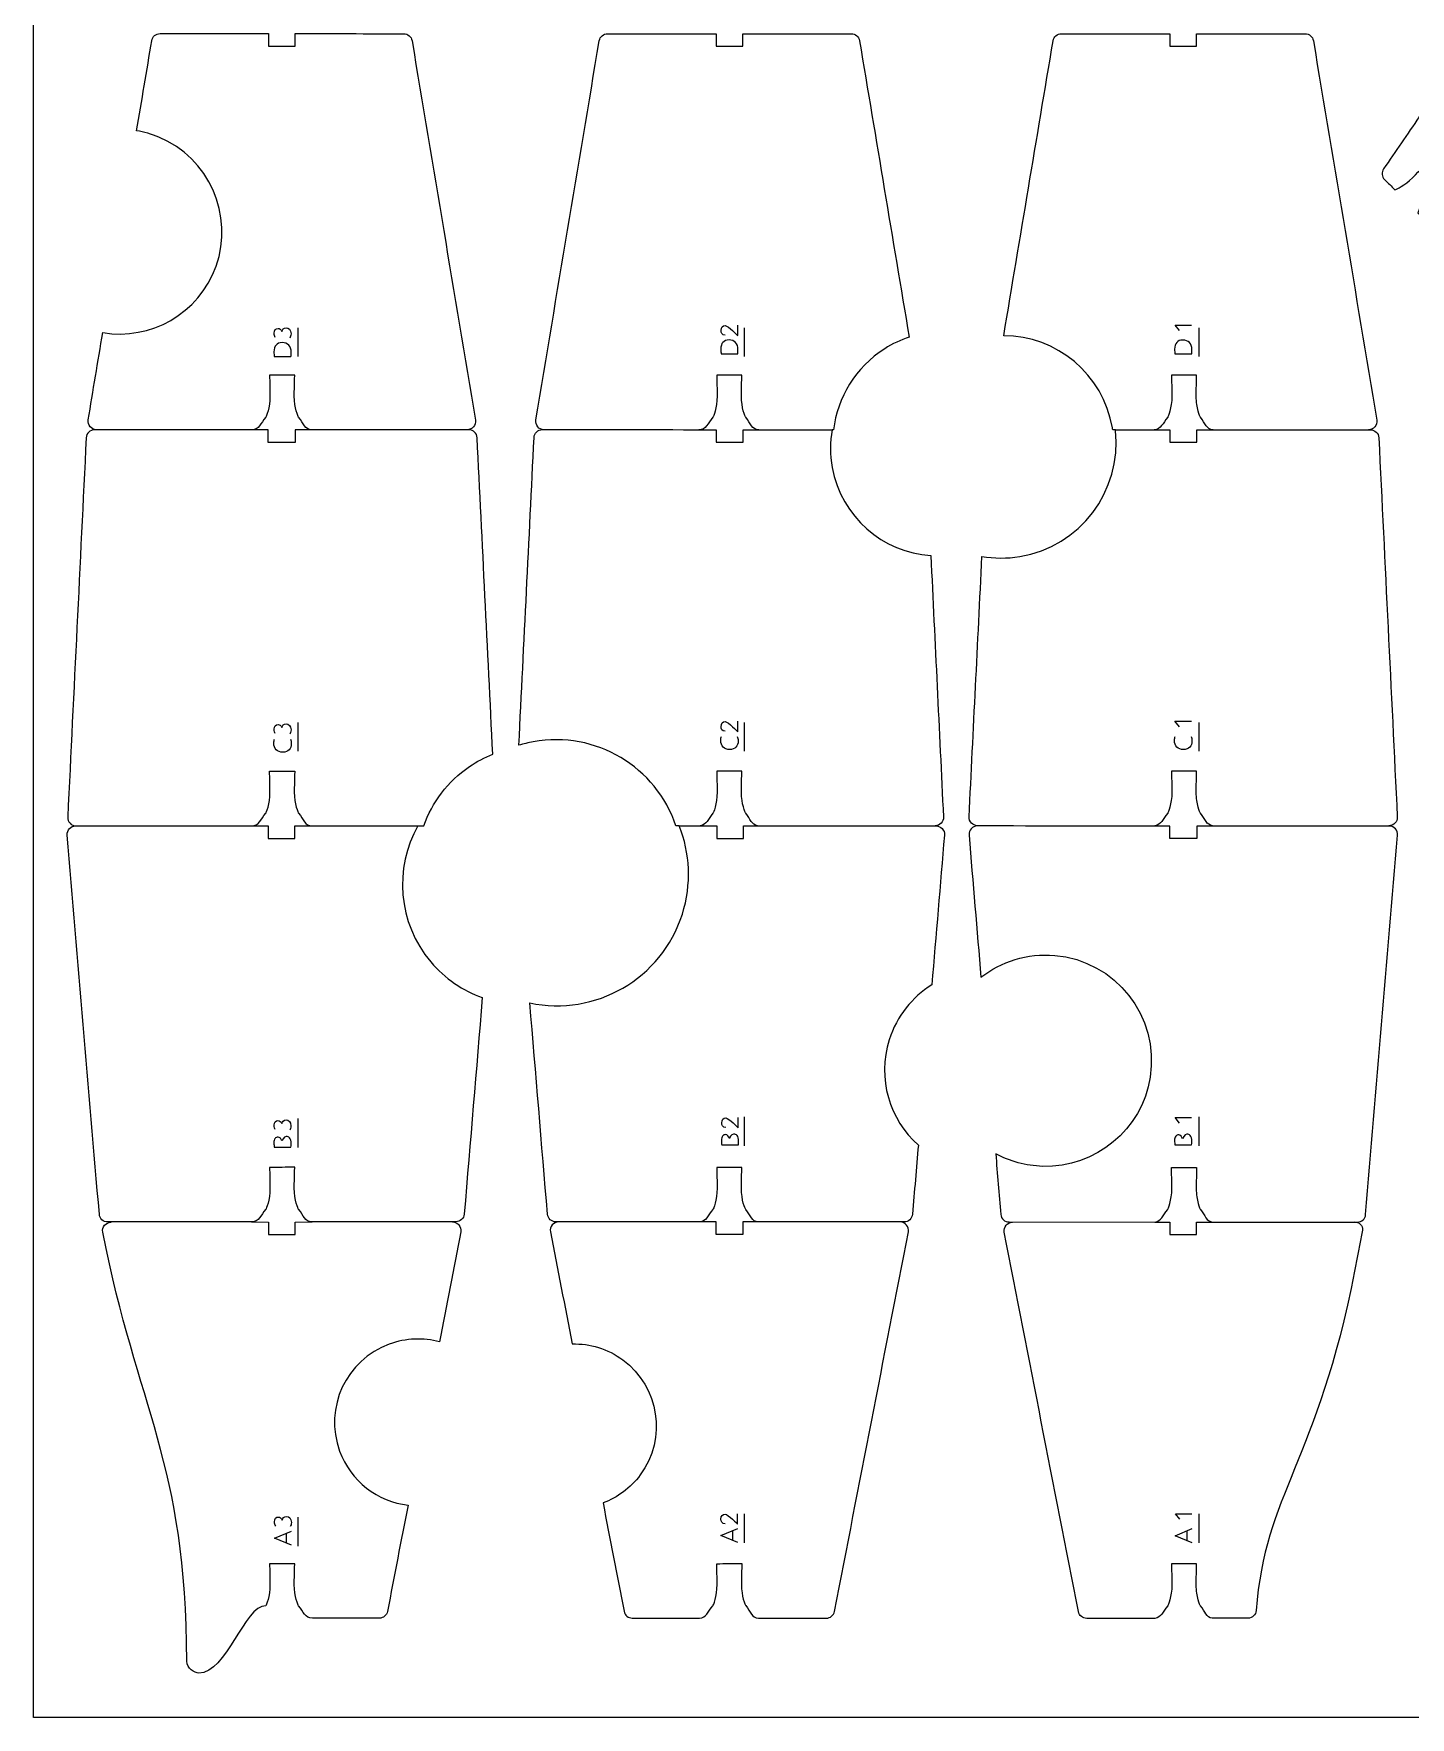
# Model space of a CAD drawing. Extents: x 0 to 450, y 0 to 400.
# Drawn here: x 0.1 to 164.2, y 0.1 to 200.7 of the extents above; entities that cross this region are included whole.
import ezdxf

# ---------------------------------------------------------------- set-up
doc = ezdxf.new("R2010")
doc.units = 0
doc.header["$MEASUREMENT"] = 0
doc.layers.add('DEFAULT', color=18, linetype='CONTINUOUS')

msp = doc.modelspace()

# ---------------------------------------------------------------- linework, layer by layer
at = {"layer": 'DEFAULT', "color": 18}
msp.add_lwpolyline([(450.13, 0.12), (0.12, 0.12), (0.12, 400.12), (450.13, 400.12)], close=True, dxfattribs=at)
for points in [[(31.61, 165.7), (31.61, 162.27)], [(84.79, 165.7), (84.79, 162.27)], [(136.66, 165.36), (136.13, 166.01), (138.08, 166.01)], [(138.97, 165.7), (138.97, 162.27)], [(31.61, 118.68), (31.61, 115.26)], [(84.79, 118.68), (84.79, 115.26)], [(136.65, 118.17), (136.12, 118.82), (138.07, 118.82)], [(138.97, 118.68), (138.97, 115.26)], [(31.61, 71.47), (31.61, 68.04)], [(84.79, 71.67), (84.79, 68.24)], [(136.66, 70.92), (136.13, 71.58), (138.08, 71.58)], [(138.97, 71.67), (138.97, 68.24)], [(84.79, 24.36), (84.79, 20.93)], [(136.7, 23.72), (136.17, 24.36), (138.12, 24.37)], [(138.97, 24.36), (138.97, 20.93)], [(30.84, 20.62), (28.82, 21.46), (30.84, 22.31)], [(31.61, 23.96), (31.61, 20.53)], [(84.02, 20.94), (82, 21.78), (84.02, 22.63)], [(83.39, 22.36), (83.39, 21.2)], [(138.16, 20.92), (136.14, 21.76), (138.16, 22.61)], [(137.52, 22.35), (137.53, 21.19)], [(30.2, 22.05), (30.2, 20.89)]]:
    msp.add_lwpolyline(points, dxfattribs=at)
at = {"layer": 'DEFAULT', "color": 1}
for points in [[(26.09, 106.35), (28.07, 106.36), (28.07, 104.86), (31.26, 104.86), (31.26, 106.36), (33.29, 106.36)], [(26.09, 59.16), (28.09, 59.14), (28.09, 57.64), (31.29, 57.64), (31.29, 59.14), (33.29, 59.16)], [(133.72, 59.14), (135.51, 59.14), (135.51, 57.64), (138.7, 57.65), (138.7, 59.14), (140.59, 59.14)]]:
    msp.add_lwpolyline(points, dxfattribs=at)
for points, knots in [([(7.61, 153.56), (6.99, 153.56), (6.52, 154.11), (6.62, 154.72), (7.2, 158.19), (7.78, 161.66), (8.36, 165.13), (14.02, 164.17), (19.81, 167.34), (21.86, 173.05), (24.04, 179.12), (21, 185.96), (15.04, 188.42), (14.17, 188.78), (13.28, 189.03), (12.39, 189.18), (13, 192.76), (13.6, 196.34), (14.2, 199.91), (14.27, 200.4), (14.69, 200.75), (15.18, 200.75), (19.49, 200.75), (23.8, 200.75), (28.1, 200.75), (28.1, 200.25), (28.1, 199.75), (28.1, 199.25), (29.17, 199.25), (30.23, 199.25), (31.3, 199.25), (31.3, 199.75), (31.3, 200.25), (31.3, 200.75), (35.61, 200.75), (39.91, 200.75), (44.22, 200.74), (44.71, 200.74), (45.13, 200.39), (45.21, 199.91), (47.72, 184.84), (50.24, 169.78), (52.76, 154.71), (52.86, 154.1), (52.39, 153.55), (51.77, 153.55)], [0, 0, 0, 0, 1, 1, 1, 2, 2, 2, 3, 3, 3, 4, 4, 4, 5, 5, 5, 6, 6, 6, 7, 7, 7, 43.63, 43.63, 43.63, 44.63, 44.63, 44.63, 53.7, 53.7, 53.7, 57.95, 57.95, 57.95, 58.95, 58.95, 58.95, 59.95, 59.95, 59.95, 60.95, 60.95, 60.95, 61.95, 61.95, 61.95, 61.95]), ([(60.94, 153.55), (60.33, 153.55), (59.85, 154.11), (59.96, 154.72), (62.48, 169.78), (65, 184.85), (67.52, 199.91), (67.61, 200.39), (68.02, 200.74), (68.51, 200.74), (72.82, 200.74), (77.12, 200.74), (81.43, 200.74), (81.43, 200.24), (81.43, 199.74), (81.43, 199.24), (82.5, 199.24), (83.56, 199.24), (84.63, 199.24), (84.63, 199.74), (84.63, 200.24), (84.63, 200.74), (88.93, 200.74), (93.24, 200.74), (97.55, 200.74), (98.04, 200.74), (98.45, 200.39), (98.53, 199.91), (100.5, 188.14), (102.47, 176.36), (104.45, 164.59), (103.44, 164.25), (102.46, 163.79), (101.53, 163.2), (98.02, 160.97), (95.91, 157.38), (95.42, 153.55), (95.37, 153.55), (95.31, 153.55), (95.26, 153.55)], [0, 0, 0, 0, 1, 1, 1, 2, 2, 2, 3, 3, 3, 39.63, 39.63, 39.63, 43.88, 43.88, 43.88, 52.941, 52.941, 52.941, 57.191, 57.191, 57.191, 58.191, 58.191, 58.191, 59.191, 59.191, 59.191, 60.191, 60.191, 60.191, 61.191, 61.191, 61.191, 62.191, 62.191, 62.191, 63.191, 63.191, 63.191, 63.191]), ([(129.02, 153.56), (128.92, 153.56), (128.81, 153.55), (128.7, 153.55), (128.7, 153.62), (128.68, 153.69), (128.67, 153.77), (127.58, 160.19), (122.02, 164.74), (115.71, 164.76), (117.68, 176.48), (119.64, 188.19), (121.6, 199.91), (121.68, 200.39), (122.1, 200.74), (122.59, 200.74), (126.9, 200.74), (131.2, 200.74), (135.51, 200.74), (135.51, 200.24), (135.51, 199.74), (135.51, 199.24), (136.57, 199.24), (137.64, 199.24), (138.7, 199.24), (138.7, 199.74), (138.7, 200.24), (138.7, 200.74), (143.01, 200.74), (147.32, 200.74), (151.63, 200.74), (152.11, 200.74), (152.53, 200.38), (152.61, 199.9), (155.13, 184.84), (157.65, 169.77), (160.17, 154.71), (160.27, 154.1), (159.8, 153.55), (159.18, 153.55)], [0, 0, 0, 0, 1, 1, 1, 2, 2, 2, 3, 3, 3, 4, 4, 4, 5, 5, 5, 41.62, 41.62, 41.62, 45.859, 45.859, 45.859, 54.908, 54.908, 54.908, 55.908, 55.908, 55.908, 56.908, 56.908, 56.908, 57.908, 57.908, 57.908, 58.908, 58.908, 58.908, 59.908, 59.908, 59.908, 59.908]), ([(221.01, 142.4), (219.78, 141.17), (218.55, 139.94), (217.32, 138.71), (215.26, 137.3), (213.2, 135.9), (211.14, 134.49), (210.74, 134.22), (210.21, 134.27), (209.86, 134.61), (209.46, 135.01), (209.05, 135.42), (208.65, 135.82), (208.67, 135.97), (209.14, 137.01), (210.06, 137.93), (211.04, 138.91), (211.62, 139.43), (211.86, 139.67), (212.33, 140.14), (212.8, 140.61), (213.27, 141.08), (212.57, 141.79), (211.86, 142.5), (211.15, 143.2), (210.68, 142.73), (210.21, 142.26), (209.74, 141.78), (209.5, 141.55), (208.99, 140.96), (208.01, 139.98), (207.1, 139.07), (206.06, 138.59), (205.91, 138.57), (205.3, 139.17), (204.7, 139.77), (204.09, 140.38), (204.09, 140.38), (202.87, 149.36), (203.97, 152.06), (205.16, 154.98), (207.8, 157.07), (208.62, 160.12), (209.44, 163.17), (209.44, 166.37), (208.62, 169.42), (207.8, 172.47), (206.2, 175.24), (203.97, 177.47), (201.74, 179.7), (198.96, 181.31), (195.91, 182.13), (192.87, 182.94), (189.66, 182.94), (186.61, 182.13), (183.56, 181.31), (181.47, 178.67), (178.55, 177.47), (175.85, 176.37), (166.87, 177.61), (166.87, 177.61), (166.27, 178.21), (165.67, 178.81), (165.07, 179.41), (165.08, 179.56), (165.55, 180.59), (166.48, 181.52), (167.46, 182.5), (168.04, 183.01), (168.28, 183.25), (168.75, 183.72), (169.22, 184.2), (169.69, 184.67), (168.98, 185.37), (168.28, 186.08), (167.57, 186.79), (167.1, 186.31), (166.63, 185.84), (166.16, 185.37), (165.91, 185.13), (165.4, 184.54), (164.42, 183.57), (163.51, 182.65), (162.48, 182.18), (162.32, 182.15), (161.92, 182.56), (161.51, 182.96), (161.1, 183.37), (160.76, 183.71), (160.71, 184.25), (160.98, 184.64), (162.39, 186.7), (163.8, 188.76), (165.21, 190.82), (166.44, 192.05), (167.67, 193.28), (168.9, 194.51), (169.63, 194.94), (170.37, 195.36), (171.1, 195.79), (171.26, 195.72), (172.12, 195), (172.77, 193.88), (173.46, 192.68), (173.81, 191.98), (173.99, 191.69), (174.32, 191.11), (174.65, 190.54), (174.98, 189.96), (175.85, 190.46), (176.71, 190.96), (177.58, 191.46), (177.24, 192.04), (176.91, 192.61), (176.58, 193.19), (176.41, 193.49), (175.97, 194.13), (175.28, 195.33), (174.64, 196.44), (174.45, 197.56), (174.46, 197.73), (175.2, 198.16), (175.94, 198.58), (176.68, 199.01), (178.36, 199.46), (180.04, 199.91), (181.72, 200.36), (183.4, 200.81), (185.08, 201.26), (186.77, 201.71), (187.61, 201.71), (188.46, 201.71), (189.31, 201.71), (189.4, 201.59), (189.8, 200.53), (189.8, 199.23), (189.8, 197.84), (189.75, 197.06), (189.76, 196.72), (189.76, 196.05), (189.76, 195.39), (189.76, 194.72), (190.76, 194.72), (191.76, 194.72), (192.75, 194.72), (192.75, 195.39), (192.75, 196.06), (192.75, 196.73), (192.76, 197.07), (192.71, 197.84), (192.71, 199.22), (192.71, 200.51), (193.09, 201.57), (193.19, 201.71), (194.04, 201.71), (194.9, 201.71), (195.75, 201.71), (197.43, 201.26), (199.11, 200.81), (200.79, 200.36), (202.48, 199.91), (204.16, 199.46), (205.84, 199.01), (206.57, 198.58), (207.3, 198.16), (208.03, 197.74), (208.07, 197.61), (207.88, 196.48), (207.23, 195.34), (206.53, 194.14), (206.1, 193.49), (205.93, 193.19), (205.6, 192.61), (205.27, 192.04), (204.94, 191.46), (205.8, 190.96), (206.67, 190.46), (207.53, 189.96), (207.86, 190.54), (208.2, 191.12), (208.53, 191.7), (208.7, 191.99), (209.04, 192.69), (209.74, 193.89), (210.38, 195), (211.25, 195.73), (211.4, 195.8), (212.14, 195.37), (212.88, 194.94), (213.62, 194.52), (216.08, 192.06), (218.54, 189.59), (221.01, 187.13), (221.43, 186.39), (221.86, 185.65), (222.29, 184.91), (222.22, 184.77), (221.49, 183.89), (220.38, 183.25), (219.18, 182.56), (218.48, 182.21), (218.19, 182.04), (217.61, 181.71), (217.03, 181.37), (216.45, 181.04), (216.95, 180.18), (217.45, 179.31), (217.95, 178.45), (218.52, 178.78), (219.1, 179.11), (219.68, 179.45), (219.98, 179.61), (220.62, 180.04), (221.82, 180.74), (222.97, 181.39), (224.1, 181.58), (224.23, 181.55), (224.65, 180.81), (225.08, 180.08), (225.5, 179.35), (225.95, 177.66), (226.4, 175.98), (226.85, 174.3), (227.3, 172.62), (227.75, 170.94), (228.2, 169.26), (228.2, 168.41), (228.2, 167.56), (228.2, 166.71), (228.07, 166.61), (227, 166.22), (225.71, 166.22), (224.33, 166.22), (223.55, 166.27), (223.22, 166.26), (222.55, 166.26), (221.88, 166.27), (221.21, 166.27), (221.21, 165.27), (221.21, 164.27), (221.21, 163.27), (221.88, 163.27), (222.54, 163.27), (223.21, 163.27), (223.55, 163.27), (224.33, 163.32), (225.71, 163.32), (227.02, 163.31), (228.08, 162.92), (228.2, 162.82), (228.2, 161.97), (228.2, 161.13), (228.2, 160.28), (227.75, 158.6), (227.3, 156.91), (226.85, 155.23), (226.4, 153.55), (225.95, 151.87), (225.5, 150.19), (225.07, 149.45), (224.64, 148.71), (224.22, 147.97), (224.04, 147.96), (222.93, 148.15), (221.82, 148.79), (220.62, 149.49), (219.98, 149.92), (219.68, 150.09), (219.1, 150.42), (218.53, 150.76), (217.95, 151.09), (217.45, 150.23), (216.95, 149.36), (216.45, 148.5), (217.02, 148.16), (217.6, 147.83), (218.18, 147.5), (218.47, 147.32), (219.17, 146.98), (220.37, 146.28), (221.49, 145.63), (222.21, 144.76), (222.28, 144.61), (221.85, 143.88), (221.43, 143.14), (221.01, 142.4)], [1, 1, 1, 1, 2, 2, 2, 3, 3, 3, 4, 4, 4, 5, 5, 5, 6, 6, 6, 7, 7, 7, 8, 8, 8, 9, 9, 9, 10, 10, 10, 11, 11, 11, 12, 12, 12, 13, 13, 13, 14, 14, 14, 15, 15, 15, 16, 16, 16, 17, 17, 17, 18, 18, 18, 19, 19, 19, 20, 20, 20, 21, 21, 21, 22, 22, 22, 23, 23, 23, 24, 24, 24, 25, 25, 25, 26, 26, 26, 27, 27, 27, 28, 28, 28, 29, 29, 29, 30, 30, 30, 31, 31, 31, 32, 32, 32, 33, 33, 33, 34, 34, 34, 35, 35, 35, 36, 36, 36, 37, 37, 37, 38, 38, 38, 39, 39, 39, 40, 40, 40, 41, 41, 41, 42, 42, 42, 43, 43, 43, 44, 44, 44, 51.212, 51.212, 51.212, 52.212, 52.212, 52.212, 53.212, 53.212, 53.212, 58.869, 58.869, 58.869, 67.368, 67.368, 67.368, 68.368, 68.368, 68.368, 69.368, 69.368, 69.368, 70.368, 70.368, 70.368, 77.623, 77.623, 77.623, 78.623, 78.623, 78.623, 79.623, 79.623, 79.623, 80.623, 80.623, 80.623, 81.623, 81.623, 81.623, 82.623, 82.623, 82.623, 83.623, 83.623, 83.623, 84.623, 84.623, 84.623, 85.623, 85.623, 85.623, 86.623, 86.623, 86.623, 87.623, 87.623, 87.623, 88.623, 88.623, 88.623, 89.623, 89.623, 89.623, 90.623, 90.623, 90.623, 91.623, 91.623, 91.623, 92.623, 92.623, 92.623, 93.623, 93.623, 93.623, 94.623, 94.623, 94.623, 95.623, 95.623, 95.623, 96.623, 96.623, 96.623, 97.623, 97.623, 97.623, 98.623, 98.623, 98.623, 99.623, 99.623, 99.623, 100.623, 100.623, 100.623, 107.864, 107.864, 107.864, 108.864, 108.864, 108.864, 109.864, 109.864, 109.864, 110.864, 110.864, 110.864, 119.363, 119.363, 119.363, 125.02, 125.02, 125.02, 126.02, 126.02, 126.02, 127.02, 127.02, 127.02, 134.232, 134.232, 134.232, 135.232, 135.232, 135.232, 136.232, 136.232, 136.232, 143.478079, 143.478079, 143.478079, 144.478079, 144.478079, 144.478079, 145.478079, 145.478079, 145.478079, 146.478079, 146.478079, 146.478079, 147.478079, 147.478079, 147.478079, 148.478079, 148.478079, 148.478079, 149.478079, 149.478079, 149.478079, 150.478079, 150.478079, 150.478079, 151.478079, 151.478079, 151.478079, 151.478079]), ([(33.29, 153.56), (32.38, 153.56), (32.32, 154.31), (31.69, 155.06), (31.63, 155.06), (31.19, 156.17), (31.18, 157.55), (31.18, 158.94), (31.23, 159.72), (31.23, 160.06), (30.23, 160.06), (29.23, 160.05), (28.23, 160.05), (28.23, 159.71), (28.28, 158.94), (28.28, 157.55), (28.28, 156.18), (27.84, 155.06), (27.78, 155.06), (27.15, 154.3), (27, 153.55), (26.09, 153.55)], [0, 0, 0, 0, 1, 1, 1, 2, 2, 2, 3, 3, 3, 4, 4, 4, 5, 5, 5, 6, 6, 6, 7, 7, 7, 7]), ([(86.55, 153.55), (85.65, 153.56), (85.59, 154.3), (84.97, 155.05), (84.89, 155.08), (84.46, 156.18), (84.46, 157.55), (84.46, 158.93), (84.51, 159.71), (84.5, 160.05), (83.51, 160.05), (82.51, 160.05), (81.51, 160.04), (81.5, 159.7), (81.56, 158.93), (81.56, 157.55), (81.56, 156.17), (81.11, 155.05), (81.06, 155.05), (80.43, 154.3), (80.27, 153.55), (79.37, 153.55)], [0, 0, 0, 0, 1, 1, 1, 2, 2, 2, 3, 3, 3, 4, 4, 4, 5, 5, 5, 6, 6, 6, 7, 7, 7, 7]), ([(140.68, 153.55), (139.84, 153.59), (139.77, 154.31), (139.16, 155.05), (139.12, 155.05), (139, 155.32), (138.88, 155.78), (138.76, 156.23), (138.65, 156.85), (138.65, 157.54), (138.65, 158.93), (138.7, 159.71), (138.69, 160.05), (137.7, 160.05), (136.7, 160.04), (135.7, 160.04), (135.7, 159.7), (135.75, 158.93), (135.75, 157.54), (135.75, 156.17), (135.3, 155.04), (135.25, 155.04), (134.64, 154.32), (134.48, 153.59), (133.64, 153.55)], [0, 0, 0, 0, 1, 1, 1, 2, 2, 2, 3, 3, 3, 4, 4, 4, 5, 5, 5, 6, 6, 6, 7, 7, 7, 8, 8, 8, 8]), ([(51.98, 153.55), (52.51, 153.55), (52.95, 153.14), (52.97, 152.6), (53.59, 140.03), (54.21, 127.46), (54.83, 114.89), (53.87, 114.51), (52.94, 114.02), (52.05, 113.42), (49.43, 111.64), (47.59, 109.13), (46.62, 106.36), (42.17, 106.36), (37.73, 106.36), (33.29, 106.36), (32.38, 106.36), (32.32, 107.11), (31.69, 107.86), (31.63, 107.86), (31.19, 108.97), (31.18, 110.36), (31.18, 111.74), (31.23, 112.52), (31.23, 112.86), (30.23, 112.86), (29.23, 112.86), (28.23, 112.85), (28.23, 112.51), (28.28, 111.74), (28.28, 110.36), (28.28, 108.98), (27.84, 107.85), (27.78, 107.85), (27.15, 107.1), (27, 106.35), (26.09, 106.35), (19.12, 106.35), (12.15, 106.35), (5.18, 106.35), (4.61, 106.35), (4.15, 106.83), (4.18, 107.4), (4.91, 122.46), (5.65, 137.53), (6.38, 152.59), (6.4, 153.13), (6.85, 153.55), (7.38, 153.55), (14.28, 153.55), (21.18, 153.55), (28.08, 153.55), (28.08, 153.05), (28.08, 152.55), (28.08, 152.05), (29.15, 152.05), (30.21, 152.05), (31.28, 152.05), (31.28, 152.55), (31.28, 153.05), (31.28, 153.55), (38.18, 153.55), (45.08, 153.55), (51.98, 153.55)], [1, 1, 1, 1, 2, 2, 2, 3, 3, 3, 4, 4, 4, 5, 5, 5, 42.79, 42.79, 42.79, 43.79, 43.79, 43.79, 44.79, 44.79, 44.79, 45.79, 45.79, 45.79, 46.79, 46.79, 46.79, 47.79, 47.79, 47.79, 48.79, 48.79, 48.79, 49.79, 49.79, 49.79, 50.79, 50.79, 50.79, 51.79, 51.79, 51.79, 52.79, 52.79, 52.79, 53.79, 53.79, 53.79, 54.79, 54.79, 54.79, 59.04, 59.04, 59.04, 60.04, 60.04, 60.04, 64.28, 64.28, 64.28, 65.28, 65.28, 65.28, 65.28]), ([(77.05, 106.35), (76.92, 106.35), (76.79, 106.36), (76.65, 106.37), (74.3, 113.35), (67.12, 117.73), (59.66, 116.37), (59.07, 116.26), (58.5, 116.12), (57.94, 115.95), (58.55, 128.17), (59.15, 140.4), (59.75, 152.62), (59.78, 153.15), (60.22, 153.57), (60.75, 153.57), (67.65, 153.57), (74.55, 153.56), (81.45, 153.56), (81.45, 153.06), (81.45, 152.56), (81.45, 152.06), (82.52, 152.06), (83.58, 152.06), (84.65, 152.06), (84.65, 152.56), (84.65, 153.06), (84.65, 153.56), (88.18, 153.56), (91.72, 153.55), (95.26, 153.55), (95.01, 152.1), (95, 150.58), (95.28, 149.05), (96.35, 143.15), (101.31, 138.93), (107.03, 138.56), (107.53, 128.17), (108.03, 117.79), (108.53, 107.4), (108.56, 106.83), (108.11, 106.36), (107.54, 106.36)], [0, 0, 0, 0, 1, 1, 1, 2, 2, 2, 3, 3, 3, 4, 4, 4, 5, 5, 5, 6, 6, 6, 10.25, 10.25, 10.25, 19.31, 19.31, 19.31, 23.549, 23.549, 23.549, 24.549, 24.549, 24.549, 25.549, 25.549, 25.549, 26.549, 26.549, 26.549, 27.549, 27.549, 27.549, 28.549, 28.549, 28.549, 28.549]), ([(112.59, 106.37), (112.02, 106.37), (111.56, 106.85), (111.59, 107.42), (112.1, 117.77), (112.61, 128.11), (113.12, 138.46), (114.57, 138.21), (116.08, 138.19), (117.64, 138.44), (124.79, 139.59), (129.82, 146.27), (129.03, 153.47), (129.03, 153.5), (129.02, 153.53), (129.02, 153.56), (131.19, 153.56), (133.35, 153.56), (135.52, 153.56), (135.51, 153.06), (135.51, 152.56), (135.51, 152.06), (136.58, 152.06), (137.64, 152.06), (138.71, 152.06), (138.71, 152.56), (138.71, 153.06), (138.71, 153.56), (145.61, 153.56), (152.51, 153.56), (159.41, 153.55), (159.94, 153.55), (160.38, 153.13), (160.41, 152.6), (161.14, 137.54), (161.88, 122.47), (162.61, 107.41), (162.64, 106.84), (162.18, 106.36), (161.61, 106.36)], [0, 0, 0, 0, 1, 1, 1, 2, 2, 2, 3, 3, 3, 4, 4, 4, 5, 5, 5, 23.41, 23.41, 23.41, 24.41, 24.41, 24.41, 33.471, 33.471, 33.471, 34.471, 34.471, 34.471, 35.471, 35.471, 35.471, 36.471, 36.471, 36.471, 37.471, 37.471, 37.471, 38.471, 38.471, 38.471, 38.471]), ([(86.39, 106.37), (85.64, 106.46), (85.55, 107.16), (84.97, 107.86), (84.9, 107.88), (84.46, 108.99), (84.46, 110.35), (84.46, 111.74), (84.51, 112.52), (84.5, 112.86), (83.51, 112.85), (82.51, 112.85), (81.51, 112.85), (81.5, 112.51), (81.56, 111.74), (81.56, 110.35), (81.56, 108.98), (81.11, 107.85), (81.06, 107.85), (80.47, 107.16), (80.3, 106.47), (79.55, 106.37)], [0, 0, 0, 0, 1, 1, 1, 2, 2, 2, 3, 3, 3, 4, 4, 4, 5, 5, 5, 6, 6, 6, 7, 7, 7, 7]), ([(140.6, 106.37), (139.85, 106.45), (139.75, 107.15), (139.16, 107.86), (139.12, 107.86), (139, 108.14), (138.88, 108.59), (138.76, 109.04), (138.65, 109.66), (138.65, 110.36), (138.65, 111.74), (138.7, 112.52), (138.69, 112.86), (137.7, 112.86), (136.7, 112.86), (135.7, 112.85), (135.7, 112.52), (135.75, 111.74), (135.75, 110.36), (135.75, 108.98), (135.3, 107.86), (135.25, 107.86), (134.66, 107.16), (134.48, 106.45), (133.72, 106.37)], [0, 0, 0, 0, 1, 1, 1, 2, 2, 2, 3, 3, 3, 4, 4, 4, 5, 5, 5, 6, 6, 6, 7, 7, 7, 8, 8, 8, 8]), ([(45.91, 106.37), (43.06, 101.32), (43.48, 94.83), (47.44, 90.14), (49.14, 88.13), (51.27, 86.71), (53.58, 85.9), (52.87, 77.3), (52.15, 68.69), (51.43, 60.09), (51.39, 59.57), (50.95, 59.18), (50.43, 59.18), (44.72, 59.17), (39, 59.17), (33.29, 59.16), (32.38, 59.16), (32.32, 59.91), (31.69, 60.66), (31.63, 60.66), (31.19, 61.78), (31.18, 63.16), (31.18, 64.55), (31.23, 65.32), (31.23, 65.67), (30.23, 65.66), (29.23, 65.66), (28.23, 65.66), (28.23, 65.32), (28.28, 64.54), (28.28, 63.16), (28.28, 61.79), (27.84, 60.66), (27.78, 60.66), (27.15, 59.91), (27, 59.16), (26.09, 59.16), (20.38, 59.16), (14.66, 59.16), (8.94, 59.15), (8.42, 59.15), (7.99, 59.55), (7.95, 60.07), (6.67, 75.13), (5.4, 90.2), (4.13, 105.26), (4.08, 105.84), (4.54, 106.35), (5.12, 106.35)], [0, 0, 0, 0, 1, 1, 1, 2, 2, 2, 3, 3, 3, 4, 4, 4, 5, 5, 5, 6, 6, 6, 7, 7, 7, 8, 8, 8, 9, 9, 9, 10, 10, 10, 11, 11, 11, 12, 12, 12, 13, 13, 13, 14, 14, 14, 15, 15, 15, 16, 16, 16, 16]), ([(62.68, 59.16), (62.57, 59.16), (62.46, 59.16), (62.35, 59.16), (61.83, 59.16), (61.4, 59.56), (61.35, 60.08), (60.65, 68.47), (59.95, 76.86), (59.25, 85.25), (67.03, 83.6), (74.95, 88.09), (77.42, 95.84), (78.55, 99.42), (78.33, 103.11), (77.05, 106.35), (78.54, 106.35), (80.02, 106.35), (81.51, 106.35), (81.51, 105.85), (81.51, 105.35), (81.51, 104.85), (82.58, 104.85), (83.64, 104.85), (84.71, 104.85), (84.71, 105.35), (84.71, 105.85), (84.71, 106.35), (92.36, 106.34), (100, 106.34), (107.65, 106.34), (108.24, 106.34), (108.7, 105.84), (108.65, 105.26), (108.15, 99.31), (107.65, 93.35), (107.14, 87.4), (104.81, 85.95), (102.97, 83.69), (102.08, 80.87), (100.6, 76.23), (102.11, 71.34), (105.54, 68.3), (105.3, 65.56), (105.07, 62.81), (104.84, 60.07), (104.8, 59.55), (104.36, 59.15), (103.85, 59.15), (103.69, 59.15), (103.53, 59.15), (103.37, 59.15)], [0, 0, 0, 0, 1, 1, 1, 2, 2, 2, 3, 3, 3, 4, 4, 4, 5, 5, 5, 17.65, 17.65, 17.65, 21.89, 21.89, 21.89, 30.95, 30.95, 30.95, 35.19, 35.19, 35.19, 36.19, 36.19, 36.19, 37.19, 37.19, 37.19, 38.19, 38.19, 38.19, 39.19, 39.19, 39.19, 40.19, 40.19, 40.19, 41.19, 41.19, 41.19, 42.19, 42.19, 42.19, 43.19, 43.19, 43.19, 43.19]), ([(135.52, 104.83), (136.58, 104.83), (137.65, 104.83), (138.71, 104.83), (138.71, 105.33), (138.71, 105.83), (138.71, 106.33), (146.36, 106.33), (154.01, 106.32), (161.66, 106.32), (162.25, 106.32), (162.7, 105.82), (162.65, 105.24), (161.38, 90.18), (160.11, 75.11), (158.84, 60.05), (158.8, 59.53), (158.37, 59.13), (157.85, 59.13), (152.1, 59.13), (146.34, 59.14), (140.59, 59.14), (139.83, 59.23), (139.75, 59.92), (139.16, 60.63), (139.12, 60.63), (139, 60.91), (138.88, 61.36), (138.76, 61.81), (138.65, 62.44), (138.65, 63.13), (138.65, 64.51), (138.7, 65.29), (138.69, 65.63), (137.7, 65.63), (136.7, 65.63), (135.7, 65.63), (135.7, 65.29), (135.75, 64.51), (135.75, 63.13), (135.75, 61.75), (135.3, 60.63), (135.25, 60.63), (134.66, 59.93), (134.49, 59.23), (133.72, 59.14), (133.72, 59.14), (116.36, 59.15), (116.36, 59.15), (115.84, 59.15), (115.4, 59.54), (115.36, 60.06), (115.16, 62.46), (114.96, 64.87), (114.76, 67.28), (116.43, 66.38), (118.33, 65.84), (120.37, 65.78), (126.65, 65.59), (132.19, 70.18), (133.16, 76.39), (134.31, 83.68), (129.02, 90.3), (121.8, 90.91), (118.51, 91.19), (115.41, 90.19), (113, 88.31), (112.52, 93.95), (112.05, 99.6), (111.58, 105.25), (111.53, 105.83), (111.99, 106.34), (112.57, 106.34), (120.22, 106.33), (127.87, 106.33), (135.52, 106.33), (135.52, 105.83), (135.52, 105.33), (135.52, 104.83)], [4.25, 4.25, 4.25, 4.25, 13.3, 13.3, 13.3, 17.55, 17.55, 17.55, 18.55, 18.55, 18.55, 19.55, 19.55, 19.55, 20.55, 20.55, 20.55, 21.55, 21.55, 21.55, 22.55, 22.55, 22.55, 23.55, 23.55, 23.55, 24.55, 24.55, 24.55, 25.55, 25.55, 25.55, 26.55, 26.55, 26.55, 27.55, 27.55, 27.55, 28.55, 28.55, 28.55, 29.55, 29.55, 29.55, 30.55, 30.55, 30.55, 31.55, 31.55, 31.55, 32.55, 32.55, 32.55, 33.55, 33.55, 33.55, 34.55, 34.55, 34.55, 35.55, 35.55, 35.55, 36.55, 36.55, 36.55, 37.55, 37.55, 37.55, 38.55, 38.55, 38.55, 39.55, 39.55, 39.55, 40.55, 40.55, 40.55, 44.8, 44.8, 44.8, 44.8]), ([(86.49, 59.15), (85.65, 59.19), (85.58, 59.92), (84.97, 60.65), (84.89, 60.68), (84.46, 61.78), (84.46, 63.15), (84.46, 64.53), (84.51, 65.31), (84.5, 65.65), (83.51, 65.65), (82.51, 65.65), (81.51, 65.65), (81.5, 65.31), (81.56, 64.53), (81.56, 63.15), (81.56, 61.77), (81.11, 60.65), (81.06, 60.65), (80.45, 59.93), (80.28, 59.21), (79.47, 59.15)], [0, 0, 0, 0, 1, 1, 1, 2, 2, 2, 3, 3, 3, 4, 4, 4, 5, 5, 5, 6, 6, 6, 7, 7, 7, 7]), ([(50.03, 59.16), (50.66, 59.16), (51.13, 58.59), (51.02, 57.97), (50.17, 53.6), (49.33, 49.23), (48.48, 44.86), (46.58, 45.37), (44.5, 45.33), (42.5, 44.6), (37.35, 42.72), (34.7, 37.02), (36.58, 31.86), (37.9, 28.23), (41.13, 25.84), (44.73, 25.41), (43.91, 21.19), (43.09, 16.97), (42.28, 12.75), (42.19, 12.28), (41.77, 11.94), (41.3, 11.94), (38.64, 11.93), (35.99, 11.93), (33.34, 11.93), (32.43, 11.93), (32.32, 12.68), (31.69, 13.43), (31.63, 13.43), (31.19, 14.54), (31.18, 15.93), (31.18, 17.31), (31.23, 18.09), (31.23, 18.43), (30.23, 18.43), (29.23, 18.42), (28.23, 18.42), (28.23, 18.08), (28.28, 17.31), (28.28, 15.93), (28.28, 14.55), (27.84, 13.42), (27.78, 13.42), (25.2, 13.42), (23.1, 5.38), (19.79, 5.38), (19.31, 5.38), (18.36, 5.98), (18.36, 6.81), (18.33, 30.51), (12.47, 36.93), (8.36, 57.93), (8.24, 58.54), (8.71, 59.12), (9.34, 59.12)], [0, 0, 0, 0, 1, 1, 1, 2, 2, 2, 3, 3, 3, 4, 4, 4, 5, 5, 5, 6, 6, 6, 7, 7, 7, 8, 8, 8, 9, 9, 9, 10, 10, 10, 11, 11, 11, 12, 12, 12, 13, 13, 13, 14, 14, 14, 15, 15, 15, 16, 16, 16, 17, 17, 17, 18, 18, 18, 18]), ([(81.43, 57.66), (82.5, 57.66), (83.56, 57.66), (84.63, 57.66), (84.63, 58.16), (84.63, 58.66), (84.63, 59.16), (90.88, 59.16), (97.12, 59.15), (103.37, 59.15), (104, 59.15), (104.47, 58.58), (104.35, 57.96), (101.42, 42.89), (98.49, 27.82), (95.55, 12.75), (95.46, 12.28), (95.05, 11.94), (94.57, 11.94), (91.88, 11.94), (89.19, 11.94), (86.5, 11.94), (85.65, 11.97), (85.58, 12.7), (84.97, 13.44), (84.89, 13.47), (84.46, 14.57), (84.46, 15.94), (84.46, 17.32), (84.51, 18.1), (84.5, 18.44), (83.51, 18.44), (82.51, 18.44), (81.51, 18.43), (81.5, 18.09), (81.56, 17.32), (81.56, 15.94), (81.56, 14.56), (81.11, 13.43), (81.06, 13.43), (80.45, 12.71), (80.28, 11.99), (79.47, 11.94), (76.79, 11.94), (74.12, 11.94), (71.45, 11.95), (70.98, 11.95), (70.56, 12.28), (70.47, 12.76), (69.64, 17.06), (68.8, 21.36), (67.97, 25.67), (69.68, 26.31), (71.23, 27.44), (72.4, 29.01), (75.61, 33.37), (74.68, 39.5), (70.33, 42.71), (68.52, 44.05), (66.39, 44.67), (64.29, 44.62), (63.43, 49.07), (62.56, 53.52), (61.7, 57.97), (61.58, 58.59), (62.06, 59.16), (62.68, 59.16), (68.93, 59.16), (75.18, 59.16), (81.43, 59.16), (81.43, 58.66), (81.43, 58.16), (81.43, 57.66)], [4.25, 4.25, 4.25, 4.25, 13.311, 13.311, 13.311, 17.551, 17.551, 17.551, 18.551, 18.551, 18.551, 19.551, 19.551, 19.551, 20.551, 20.551, 20.551, 21.551, 21.551, 21.551, 22.551, 22.551, 22.551, 23.551, 23.551, 23.551, 24.551, 24.551, 24.551, 25.551, 25.551, 25.551, 26.551, 26.551, 26.551, 27.551, 27.551, 27.551, 28.551, 28.551, 28.551, 29.551, 29.551, 29.551, 30.551, 30.551, 30.551, 31.551, 31.551, 31.551, 32.551, 32.551, 32.551, 33.551, 33.551, 33.551, 34.551, 34.551, 34.551, 35.551, 35.551, 35.551, 36.551, 36.551, 36.551, 37.551, 37.551, 37.551, 38.551, 38.551, 38.551, 42.801, 42.801, 42.801, 42.801]), ([(157.47, 59.16), (158.02, 59.16), (158.57, 58.71), (158.47, 58.17), (158.15, 56.54), (157.84, 54.91), (157.53, 53.29), (153.06, 30.54), (146.83, 26.72), (145.8, 12.86), (145.77, 12.34), (145.33, 11.93), (144.81, 11.93), (143.39, 11.93), (141.96, 11.93), (140.54, 11.93), (139.83, 12.04), (139.73, 12.73), (139.16, 13.41), (139.12, 13.41), (139, 13.69), (138.88, 14.14), (138.76, 14.59), (138.65, 15.22), (138.65, 15.91), (138.65, 17.3), (138.7, 18.07), (138.69, 18.42), (137.7, 18.41), (136.7, 18.41), (135.7, 18.41), (135.7, 18.07), (135.75, 17.29), (135.75, 15.91), (135.75, 14.53), (135.3, 13.41), (135.25, 13.41), (134.66, 12.71), (134.48, 12.01), (133.72, 11.92), (131.01, 11.92), (128.31, 11.92), (125.6, 11.91), (125.12, 11.91), (124.71, 12.25), (124.61, 12.72), (121.67, 27.79), (118.72, 42.86), (115.78, 57.93), (115.66, 58.54), (116.13, 59.12), (116.76, 59.12)], [0, 0, 0, 0, 1, 1, 1, 2, 2, 2, 3, 3, 3, 4, 4, 4, 5, 5, 5, 6, 6, 6, 7, 7, 7, 8, 8, 8, 9, 9, 9, 10, 10, 10, 11, 11, 11, 12, 12, 12, 13, 13, 13, 14, 14, 14, 15, 15, 15, 16, 16, 16, 17, 17, 17, 17])]:
    msp.add_open_spline(points, degree=3, knots=knots, dxfattribs=at)
at = {"layer": 'DEFAULT', "color": 18}
for points, knots in [([(28.92, 164.55), (28.85, 164.66), (28.77, 164.85), (28.77, 165.06), (28.77, 165.45), (29, 165.62), (29.24, 165.62), (29.44, 165.62), (29.61, 165.5), (29.7, 165.26), (29.75, 165.5), (29.93, 165.7), (30.2, 165.7), (30.52, 165.7), (30.79, 165.45), (30.79, 164.99), (30.79, 164.77), (30.72, 164.57), (30.66, 164.48)], [0, 0, 0, 0, 1, 1, 1, 2, 2, 2, 3, 3, 3, 4, 4, 4, 5, 5, 5, 6, 6, 6, 6]), ([(82.52, 164.82), (82.15, 164.82), (82.04, 165.14), (82.04, 165.37), (82.04, 165.79), (82.24, 165.96), (82.52, 165.96), (82.88, 165.96), (84.02, 164.77), (84.02, 164.77), (84.02, 165.18), (84.02, 165.6), (84.02, 166.01)], [0, 0, 0, 0, 1, 1, 1, 2, 2, 2, 3, 3, 3, 6.528, 6.528, 6.528, 6.528]), ([(28.8, 162.27), (28.77, 162.43), (28.75, 162.62), (28.75, 162.83), (28.75, 163.2), (28.84, 163.47), (29.01, 163.64), (29.17, 163.82), (29.41, 163.93), (29.73, 163.93), (30.06, 163.93), (30.33, 163.83), (30.52, 163.64), (30.71, 163.45), (30.81, 163.14), (30.81, 162.74), (30.81, 162.56), (30.8, 162.4), (30.78, 162.27), (30.12, 162.27), (29.46, 162.27), (28.8, 162.27)], [0, 0, 0, 0, 1, 1, 1, 2, 2, 2, 3, 3, 3, 4, 4, 4, 5, 5, 5, 6, 6, 6, 11.635, 11.635, 11.635, 11.635]), ([(82.04, 162.59), (82.02, 162.75), (82, 162.94), (82, 163.14), (82, 163.52), (82.09, 163.78), (82.25, 163.96), (82.42, 164.14), (82.65, 164.25), (82.98, 164.25), (83.31, 164.25), (83.58, 164.14), (83.76, 163.95), (83.95, 163.77), (84.05, 163.45), (84.05, 163.06), (84.05, 162.88), (84.04, 162.72), (84.03, 162.59), (83.37, 162.59), (82.7, 162.59), (82.04, 162.59)], [0, 0, 0, 0, 1, 1, 1, 2, 2, 2, 3, 3, 3, 4, 4, 4, 5, 5, 5, 6, 6, 6, 11.635, 11.635, 11.635, 11.635]), ([(136.12, 162.58), (136.09, 162.74), (136.08, 162.93), (136.08, 163.14), (136.08, 163.51), (136.16, 163.78), (136.33, 163.96), (136.49, 164.14), (136.73, 164.24), (137.05, 164.24), (137.38, 164.24), (137.65, 164.14), (137.84, 163.95), (138.03, 163.76), (138.13, 163.45), (138.13, 163.06), (138.13, 162.87), (138.12, 162.72), (138.11, 162.58), (137.44, 162.58), (136.78, 162.58), (136.12, 162.58)], [0, 0, 0, 0, 1, 1, 1, 2, 2, 2, 3, 3, 3, 4, 4, 4, 5, 5, 5, 6, 6, 6, 11.635, 11.635, 11.635, 11.635]), ([(28.92, 117.36), (28.85, 117.46), (28.77, 117.66), (28.77, 117.86), (28.77, 118.25), (29, 118.42), (29.24, 118.42), (29.44, 118.42), (29.61, 118.3), (29.7, 118.06), (29.75, 118.3), (29.93, 118.5), (30.2, 118.5), (30.51, 118.5), (30.79, 118.26), (30.79, 117.79), (30.79, 117.57), (30.72, 117.38), (30.66, 117.28)], [0, 0, 0, 0, 1, 1, 1, 2, 2, 2, 3, 3, 3, 4, 4, 4, 5, 5, 5, 6, 6, 6, 6]), ([(82.52, 117.62), (82.15, 117.62), (82.04, 117.95), (82.04, 118.17), (82.04, 118.59), (82.24, 118.77), (82.52, 118.77), (82.88, 118.77), (84.02, 117.57), (84.02, 117.57), (84.02, 117.99), (84.02, 118.4), (84.02, 118.82)], [0, 0, 0, 0, 1, 1, 1, 2, 2, 2, 3, 3, 3, 4, 4, 4, 4]), ([(30.73, 116.67), (30.77, 116.57), (30.82, 116.38), (30.82, 116.13), (30.82, 115.56), (30.46, 115.13), (29.8, 115.13), (29.17, 115.13), (28.74, 115.56), (28.74, 116.19), (28.74, 116.44), (28.79, 116.6), (28.83, 116.67)], [0, 0, 0, 0, 1, 1, 1, 2, 2, 2, 3, 3, 3, 4, 4, 4, 4]), ([(83.97, 116.98), (84.02, 116.89), (84.07, 116.7), (84.07, 116.45), (84.07, 115.88), (83.71, 115.45), (83.05, 115.45), (82.41, 115.45), (81.99, 115.88), (81.99, 116.51), (81.99, 116.76), (82.04, 116.92), (82.08, 116.99)], [0, 0, 0, 0, 1, 1, 1, 2, 2, 2, 3, 3, 3, 4, 4, 4, 4]), ([(138.04, 116.99), (138.09, 116.89), (138.14, 116.7), (138.14, 116.45), (138.14, 115.88), (137.78, 115.45), (137.12, 115.45), (136.49, 115.45), (136.06, 115.88), (136.06, 116.51), (136.06, 116.76), (136.11, 116.92), (136.15, 116.99)], [0, 0, 0, 0, 1, 1, 1, 2, 2, 2, 3, 3, 3, 4, 4, 4, 4]), ([(28.92, 70.16), (28.84, 70.27), (28.77, 70.46), (28.77, 70.67), (28.77, 71.06), (28.99, 71.23), (29.23, 71.23), (29.43, 71.23), (29.6, 71.11), (29.7, 70.87), (29.74, 71.11), (29.92, 71.31), (30.2, 71.31), (30.51, 71.31), (30.78, 71.06), (30.78, 70.6), (30.78, 70.38), (30.71, 70.19), (30.65, 70.09)], [0, 0, 0, 0, 1, 1, 1, 2, 2, 2, 3, 3, 3, 4, 4, 4, 5, 5, 5, 6, 6, 6, 6]), ([(82.59, 70.4), (82.22, 70.4), (82.11, 70.72), (82.11, 70.95), (82.11, 71.37), (82.31, 71.55), (82.59, 71.55), (82.95, 71.55), (84.09, 70.35), (84.09, 70.35), (84.09, 70.76), (84.09, 71.18), (84.09, 71.59)], [0, 0, 0, 0, 1, 1, 1, 2, 2, 2, 3, 3, 3, 4, 4, 4, 4]), ([(28.79, 68.07), (28.77, 68.19), (28.75, 68.37), (28.75, 68.55), (28.75, 68.81), (28.79, 68.98), (28.89, 69.1), (28.97, 69.21), (29.09, 69.27), (29.25, 69.27), (29.45, 69.27), (29.62, 69.02), (29.7, 68.8), (29.7, 68.8), (29.91, 69.35), (30.21, 69.35), (30.38, 69.35), (30.51, 69.28), (30.61, 69.18), (30.74, 69.04), (30.8, 68.81), (30.8, 68.48), (30.8, 68.3), (30.79, 68.16), (30.78, 68.07), (30.12, 68.07), (29.45, 68.07), (28.79, 68.07)], [1, 1, 1, 1, 2, 2, 2, 3, 3, 3, 4, 4, 4, 5, 5, 5, 6, 6, 6, 7, 7, 7, 8, 8, 8, 9, 9, 9, 10, 10, 10, 10]), ([(82.11, 68.36), (82.09, 68.47), (82.07, 68.65), (82.07, 68.84), (82.07, 69.1), (82.12, 69.27), (82.22, 69.39), (82.3, 69.5), (82.42, 69.56), (82.57, 69.56), (82.77, 69.56), (82.94, 69.3), (83.02, 69.09), (83.02, 69.09), (83.23, 69.63), (83.53, 69.63), (83.71, 69.63), (83.84, 69.56), (83.94, 69.46), (84.06, 69.32), (84.12, 69.09), (84.12, 68.76), (84.12, 68.58), (84.11, 68.45), (84.1, 68.36), (83.44, 68.36), (82.78, 68.36), (82.11, 68.36)], [1, 1, 1, 1, 2, 2, 2, 3, 3, 3, 4, 4, 4, 5, 5, 5, 6, 6, 6, 7, 7, 7, 8, 8, 8, 9, 9, 9, 10, 10, 10, 10]), ([(136.12, 68.34), (136.09, 68.46), (136.07, 68.64), (136.07, 68.82), (136.07, 69.08), (136.12, 69.25), (136.22, 69.37), (136.3, 69.48), (136.42, 69.54), (136.58, 69.54), (136.77, 69.54), (136.94, 69.28), (137.02, 69.07), (137.02, 69.07), (137.24, 69.62), (137.54, 69.62), (137.71, 69.62), (137.84, 69.55), (137.94, 69.44), (138.07, 69.3), (138.13, 69.08), (138.13, 68.75), (138.13, 68.57), (138.12, 68.43), (138.1, 68.34), (137.44, 68.34), (136.78, 68.34), (136.12, 68.34)], [1, 1, 1, 1, 2, 2, 2, 3, 3, 3, 4, 4, 4, 5, 5, 5, 6, 6, 6, 7, 7, 7, 8, 8, 8, 9, 9, 9, 10, 10, 10, 10]), ([(82.51, 23.18), (82.14, 23.18), (82.02, 23.51), (82.02, 23.74), (82.02, 24.16), (82.23, 24.33), (82.51, 24.33), (82.87, 24.33), (84, 23.14), (84, 23.14), (84, 23.55), (84, 23.97), (84, 24.38)], [0, 0, 0, 0, 1, 1, 1, 2, 2, 2, 3, 3, 3, 4, 4, 4, 4]), ([(28.97, 22.92), (28.89, 23.02), (28.82, 23.22), (28.82, 23.43), (28.82, 23.81), (29.04, 23.99), (29.28, 23.99), (29.48, 23.99), (29.65, 23.87), (29.75, 23.63), (29.79, 23.87), (29.97, 24.06), (30.25, 24.07), (30.56, 24.07), (30.83, 23.82), (30.83, 23.36), (30.83, 23.14), (30.76, 22.94), (30.7, 22.85)], [0, 0, 0, 0, 1, 1, 1, 2, 2, 2, 3, 3, 3, 4, 4, 4, 5, 5, 5, 6, 6, 6, 6])]:
    msp.add_open_spline(points, degree=3, knots=knots, dxfattribs=at)

doc.saveas('drawing.dxf')
